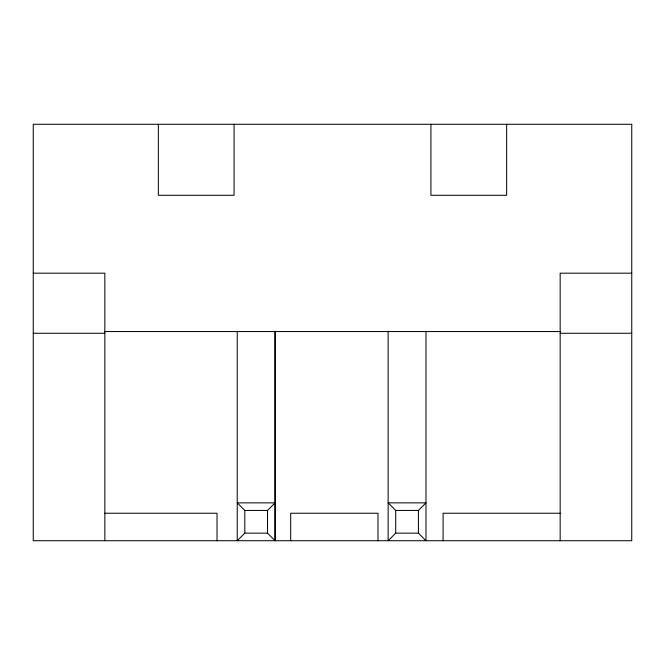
<?xml version="1.0" encoding="UTF-8"?>
<svg xmlns="http://www.w3.org/2000/svg" width="665" height="665" viewBox="0 0 665 665"><rect width="100%" height="100%" fill="white"/><g stroke="black" fill="none" stroke-linecap="round" stroke-linejoin="round"><path stroke-width="1" d="M275.119 502.865L237.239 502.865L244.803 510.437L244.803 533.147L237.239 540.72L237.239 331.212M275.086 331.212L275.086 540.72L267.521 533.147L267.521 510.437L275.086 502.865M425.991 331.212L425.991 540.72L418.418 533.147L418.418 510.437L425.991 502.865L388.136 502.865L395.708 510.437L395.708 533.147L388.136 540.72L388.136 331.212M33.25 273.182L104.837 273.182L104.837 540.72M631.75 273.182L560.163 273.182L560.163 540.72M104.837 331.552L560.163 331.552M33.25 333.265L104.837 333.265M560.163 333.265L631.75 333.265M244.803 510.437L267.521 510.437M395.708 510.437L418.418 510.437M104.837 513.239L217.014 513.239L217.014 540.72M560.163 513.239L443.089 513.239L443.089 540.72M244.803 533.147L267.521 533.147M395.708 533.147L418.418 533.147M506.647 124.28L506.647 195.294L430.928 195.294L430.928 124.28M377.986 540.72L377.986 513.239L290.688 513.239L290.688 540.72M275.119 331.212L275.119 540.72M234.072 124.28L234.072 195.294L158.353 195.294L158.353 124.28M631.75 124.28L33.25 124.28L33.25 540.72L631.75 540.72L631.75 124.28"/></g></svg>
